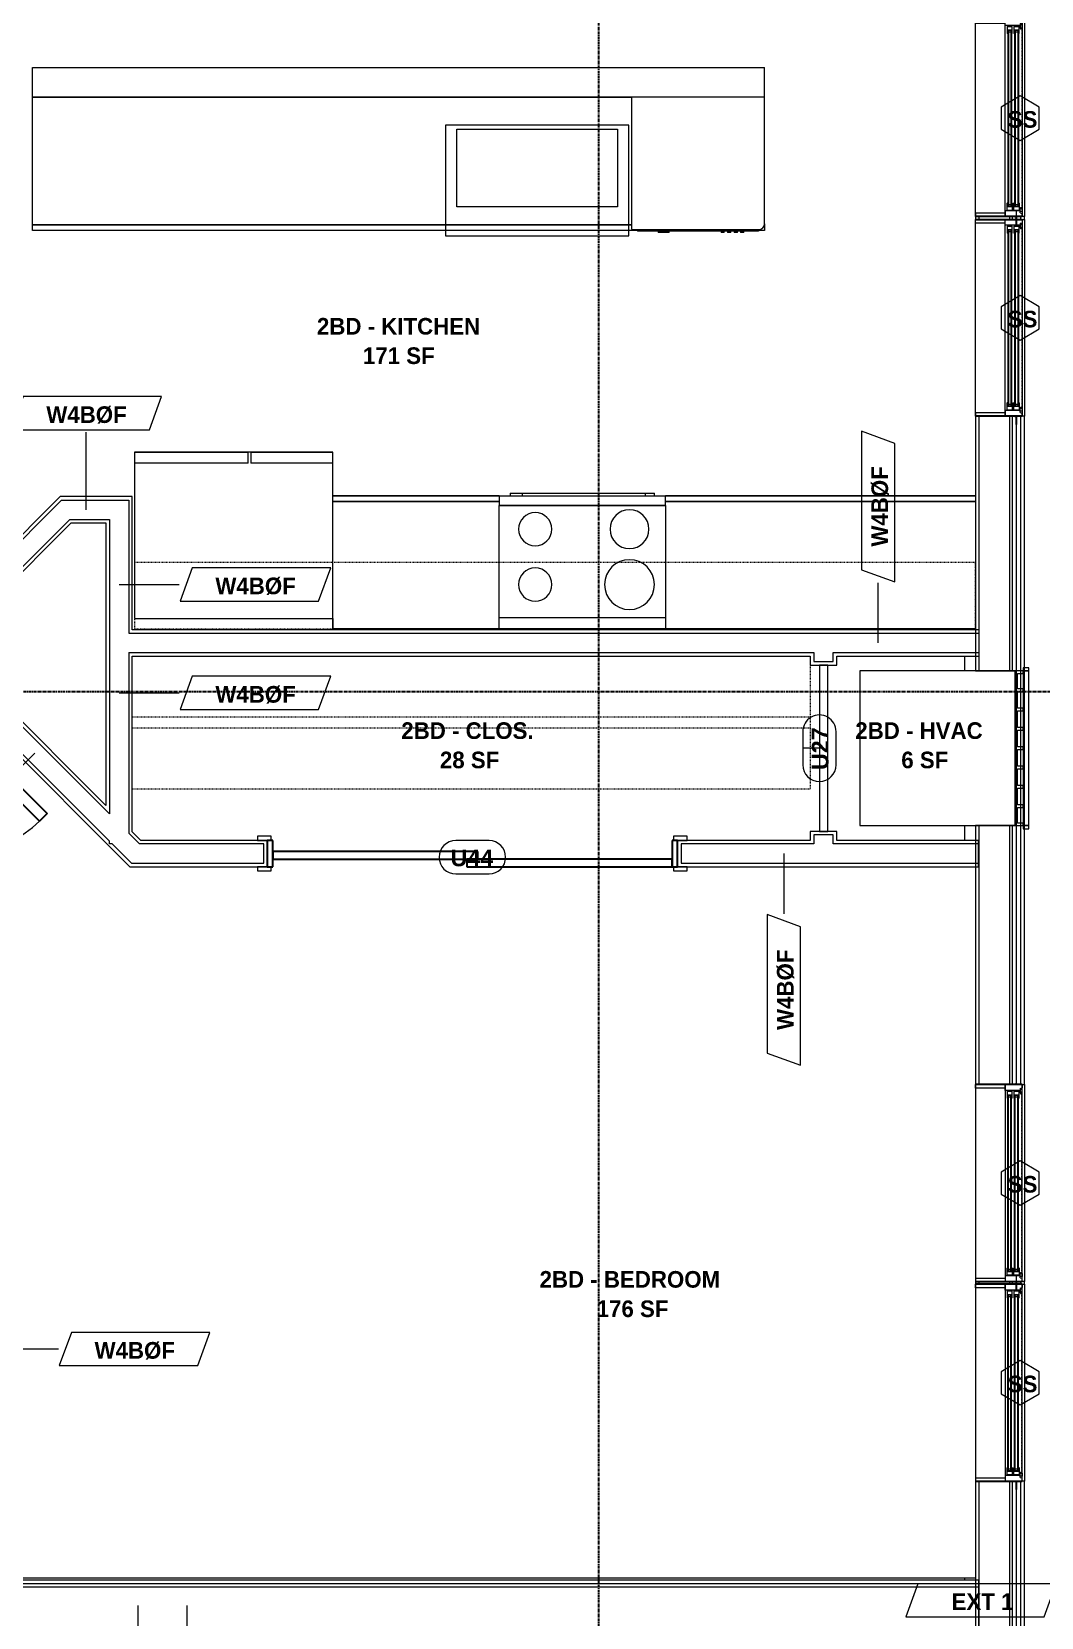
# Model space of a CAD drawing. Header units: inches. Extents: x -4058 to -1781, y 9814 to 12264.
# Drawn here: x -2275.6 to -2093.6, y 11680.3 to 11966.2 of the extents above; entities that cross this region are included whole.
import ezdxf

# ---------------------------------------------------------------- set-up
doc = ezdxf.new("R2010")
doc.units = ezdxf.units.IN
doc.header["$MEASUREMENT"] = 0
doc.linetypes.add('Dash', pattern=[0.25, 0.125, -0.125])
doc.linetypes.add('Grid Line 1_2_', pattern=[0.875, 0.5, -0.125, 0.125, -0.125])
for name, color, linetype, lineweight in [('0-1', 7, 'Continuous', 5), ('0-2', 7, 'Continuous', 9), ('A-AREA-IDEN', 2, 'Continuous', 9), ('A-DETL-GENF-HDLN-1', 7, 'Dash', 9), ('A-DETL-GENF-HDLN-2', 1, 'Continuous', 18), ('A-DOOR-3', 31, 'Continuous', 9), ('A-DOOR-4', 31, 'Continuous', 30), ('A-DOOR-FRAM-3', 31, 'Continuous', 30), ('A-DOOR-IDEN', 31, 'Continuous', 9), ('A-FLOR-1', 7, 'Continuous', 9), ('A-FLOR-2', 192, 'Continuous', 9), ('A-GENM-1', 7, 'Continuous', 9), ('A-GLAZ', 151, 'Continuous', 18), ('A-GLAZ-1', 10, 'Continuous', 30), ('A-GLAZ-2', 7, 'Continuous', 9), ('A-GLAZ-IDEN', 152, 'Continuous', 9), ('A-WALL', 113, 'Continuous', 18), ('A-WALL-1', 7, 'Continuous', 9), ('A-WALL-2', 250, 'Continuous', 18), ('A-WALL-3', 113, 'Continuous', 9), ('A-WALL-IDEN', 211, 'Continuous', 9), ('I-WALL-1', 7, 'Continuous', 9), ('P-SANR-FIXT', 6, 'Continuous', 9), ('Q-CASE', 31, 'Continuous', 9), ('Q-CASE-HDLN', 31, 'Dash', 9), ('Q-SPCQ', 91, 'Continuous', 9), ('S-GRID-1', 1, 'Grid Line 1_2_', 30)]:
    doc.layers.add(name, color=color, linetype=linetype, lineweight=lineweight)
doc.styles.add('Arial_B', font='arialbd.ttf', dxfattribs={"height": 3})
doc.styles.add('Century Gothic_B_1', font='GOTHICB.TTF', dxfattribs={"height": 3})

# ---------------------------------------------------------------- blocks, each defined once
blk = doc.blocks.new('Window-Double_Hung-Marvin-Essential - 2-WIDE _TEMP ALL LOW_ ESDH3066-3454284-UNIT PLANS - 1ST FLOOR')
at = {"layer": 'A-DETL-GENF-HDLN-1'}
blk.add_line((16.1, -3.97), (-16.5, -3.97), dxfattribs=at)
at = {"layer": 'A-DETL-GENF-HDLN-2'}
for p, q in [((-17.13, 4.44), (-17.75, 4.44)), ((-17.13, -0.91), (-17.13, 4.44)), ((17.12, 4.44), (17.75, 4.44)), ((17.12, 4.44), (17.12, -0.91)), ((-17.9, -2.94), (-17.9, -2.83)), ((-17.9, -2.83), (-17.75, -2.83)), ((-16.72, -0.94), (-17.75, -0.94)), ((-17.75, -4.03), (-17.75, -0.94)), ((-16.72, -3.52), (-16.72, -0.94)), ((-16.56, -1.28), (-15.34, -1.28)), ((-16.56, -1.28), (-16.56, -2.22)), ((-15.34, -2.22), (-16.56, -2.22)), ((-16.56, -2.5), (-15.34, -2.5)), ((-16.56, -2.5), (-16.56, -3.44)), ((-15.28, -1.4), (-15.94, -1.4)), ((-15.94, -1.4), (-15.94, -2.12)), ((-15.94, -2.12), (-15.28, -2.12)), ((-15.28, -2.62), (-15.94, -2.62)), ((-15.94, -2.62), (-15.94, -3.34)), ((-15.84, -1.41), (-15.84, -2.1)), ((-15.84, -2.63), (-15.84, -3.32)), ((-15.54, -1.54), (-15.54, -1.98)), ((-15.54, -2.76), (-15.54, -3.2)), ((-15.34, -1.28), (-15.28, -1.34)), ((-15.34, -2.22), (-15.28, -2.16)), ((-15.34, -2.5), (-15.28, -2.56)), ((-15.28, -1.34), (-15.28, -1.4)), ((-15.28, -2.12), (-15.28, -2.16)), ((-15.28, -2.56), (-15.28, -2.62)), ((15.34, -1.28), (15.28, -1.34)), ((15.28, -1.34), (15.28, -1.4)), ((15.28, -1.4), (15.94, -1.4)), ((15.28, -2.12), (15.28, -2.16)), ((15.94, -2.12), (15.28, -2.12)), ((15.34, -2.22), (15.28, -2.16)), ((15.34, -2.5), (15.28, -2.56)), ((15.28, -2.56), (15.28, -2.62)), ((15.28, -2.62), (15.94, -2.62)), ((16.56, -1.28), (15.34, -1.28)), ((15.34, -2.22), (16.56, -2.22)), ((16.56, -2.5), (15.34, -2.5)), ((15.54, -1.54), (15.54, -1.98)), ((15.54, -2.76), (15.54, -3.2)), ((15.84, -1.41), (15.84, -2.1)), ((15.84, -2.63), (15.84, -3.32)), ((15.94, -1.4), (15.94, -2.12)), ((15.94, -2.62), (15.94, -3.34)), ((16.56, -1.28), (16.56, -2.22)), ((16.56, -2.5), (16.56, -3.44)), ((16.72, -3.52), (16.72, -0.94)), ((16.72, -0.94), (17.75, -0.94)), ((17.75, -4.03), (17.75, -0.94)), ((17.9, -2.83), (17.75, -2.83)), ((17.9, -2.94), (17.9, -2.83)), ((-19.25, -2.98), (-19.25, -2.94)), ((-19.25, -2.94), (-17.9, -2.94)), ((-17.75, -2.98), (-19.25, -2.98)), ((-17.75, -4.03), (-17.16, -4.03)), ((-17.08, -3.62), (-17.16, -4.03)), ((-17.08, -3.62), (-16.19, -3.62)), ((-16.85, -4), (-16.85, -3.62)), ((-16.3, -4), (-16.85, -4)), ((-16.38, -3.52), (-16.72, -3.52)), ((-15.34, -3.44), (-16.56, -3.44)), ((-16.38, -3.62), (-16.38, -3.52)), ((-16.18, -3.76), (-16.3, -3.76)), ((-16.3, -3.76), (-16.3, -4)), ((-16.19, -3.62), (-16.19, -3.72)), ((-16.19, -3.72), (-16.1, -3.72)), ((-16.18, -3.97), (-16.18, -3.76)), ((-16.18, -3.97), (-16.1, -3.97)), ((-16.1, -3.72), (-16.1, -3.97)), ((-15.94, -3.34), (-15.28, -3.34)), ((-15.34, -3.44), (-15.28, -3.38)), ((-15.28, -3.34), (-15.28, -3.38)), ((15.28, -3.34), (15.28, -3.38)), ((15.94, -3.34), (15.28, -3.34)), ((15.34, -3.44), (15.28, -3.38)), ((15.34, -3.44), (16.56, -3.44)), ((16.19, -3.72), (16.1, -3.72)), ((16.1, -3.72), (16.1, -3.97)), ((16.18, -3.97), (16.1, -3.97)), ((16.18, -3.97), (16.18, -3.76)), ((16.18, -3.76), (16.3, -3.76)), ((17.08, -3.62), (16.19, -3.62)), ((16.19, -3.62), (16.19, -3.72)), ((16.3, -3.76), (16.3, -4)), ((16.3, -4), (16.85, -4)), ((16.38, -3.62), (16.38, -3.52)), ((16.38, -3.52), (16.72, -3.52)), ((16.85, -4), (16.85, -3.62)), ((17.08, -3.62), (17.16, -4.03)), ((17.75, -4.03), (17.16, -4.03)), ((17.75, -2.98), (19.25, -2.98)), ((19.25, -2.94), (17.9, -2.94)), ((19.25, -2.98), (19.25, -2.94))]:
    blk.add_line(p, q, dxfattribs=at)
at = {"layer": 'A-GLAZ'}
for p, q in [((15.84, -1.41), (-15.84, -1.41)), ((15.84, -1.54), (-15.84, -1.54)), ((15.84, -1.98), (-15.84, -1.98)), ((15.84, -2.1), (-15.84, -2.1)), ((15.84, -2.63), (-15.84, -2.63)), ((15.84, -2.76), (-15.84, -2.76)), ((15.84, -3.2), (-15.84, -3.2)), ((15.84, -3.32), (-15.84, -3.32))]:
    blk.add_line(p, q, dxfattribs=at)
at = {"layer": 'A-GLAZ-1'}
for p, q in [((-17.75, -0.91), (-17.75, 4.44)), ((17.75, 4.44), (17.75, -0.91)), ((-17.75, -4.03), (-17.75, -0.94)), ((17.75, -0.94), (17.75, -4.03))]:
    blk.add_line(p, q, dxfattribs=at)
at = {"layer": 'A-GLAZ-2'}
for p, q in [((-17.75, 4.44), (17.75, 4.44)), ((-17.75, -0.94), (17.75, -0.94)), ((17.75, -4.03), (-17.75, -4.03))]:
    blk.add_line(p, q, dxfattribs=at)
blk = doc.blocks.new('Window-Double_Hung-Marvin-Essential - 2-WIDE _TEMP ALL LOW_ ESDH3066-3454277-UNIT PLANS - 1ST FLOOR')
at = {"layer": 'A-DETL-GENF-HDLN-1'}
blk.add_line((16.1, 3.97), (-16.5, 3.97), dxfattribs=at)
at = {"layer": 'A-DETL-GENF-HDLN-2'}
for p, q in [((-19.25, 2.98), (-19.25, 2.94)), ((-17.75, 2.98), (-19.25, 2.98)), ((-19.25, 2.94), (-17.9, 2.94)), ((-17.9, 2.94), (-17.9, 2.83)), ((-17.75, 4.03), (-17.16, 4.03)), ((-17.75, 4.03), (-17.75, 0.94)), ((-17.08, 3.62), (-17.16, 4.03)), ((-17.08, 3.62), (-16.19, 3.62)), ((-16.85, 4), (-16.85, 3.62)), ((-16.3, 4), (-16.85, 4)), ((-16.38, 3.52), (-16.72, 3.52)), ((-16.72, 3.52), (-16.72, 0.94)), ((-15.34, 3.44), (-16.56, 3.44)), ((-16.56, 2.5), (-16.56, 3.44)), ((-16.38, 3.62), (-16.38, 3.52)), ((-16.3, 3.76), (-16.3, 4)), ((-16.18, 3.76), (-16.3, 3.76)), ((-16.19, 3.72), (-16.1, 3.72)), ((-16.19, 3.62), (-16.19, 3.72)), ((-16.18, 3.97), (-16.1, 3.97)), ((-16.18, 3.97), (-16.18, 3.76)), ((-16.1, 3.72), (-16.1, 3.97)), ((-15.94, 2.62), (-15.94, 3.34)), ((-15.94, 3.34), (-15.28, 3.34)), ((-15.84, 2.63), (-15.84, 3.32)), ((-15.54, 2.76), (-15.54, 3.2)), ((-15.34, 3.44), (-15.28, 3.38)), ((-15.28, 3.34), (-15.28, 3.38)), ((15.34, 3.44), (15.28, 3.38)), ((15.28, 3.34), (15.28, 3.38)), ((15.94, 3.34), (15.28, 3.34)), ((15.34, 3.44), (16.56, 3.44)), ((15.54, 2.76), (15.54, 3.2)), ((15.84, 2.63), (15.84, 3.32)), ((15.94, 2.62), (15.94, 3.34)), ((16.18, 3.97), (16.1, 3.97)), ((16.1, 3.72), (16.1, 3.97)), ((16.19, 3.72), (16.1, 3.72)), ((16.18, 3.97), (16.18, 3.76)), ((16.18, 3.76), (16.3, 3.76)), ((16.19, 3.62), (16.19, 3.72)), ((17.08, 3.62), (16.19, 3.62)), ((16.3, 3.76), (16.3, 4)), ((16.3, 4), (16.85, 4)), ((16.38, 3.62), (16.38, 3.52)), ((16.38, 3.52), (16.72, 3.52)), ((16.56, 2.5), (16.56, 3.44)), ((16.72, 3.52), (16.72, 0.94)), ((16.85, 4), (16.85, 3.62)), ((17.08, 3.62), (17.16, 4.03)), ((17.75, 4.03), (17.16, 4.03)), ((17.75, 4.03), (17.75, 0.94)), ((17.75, 2.98), (19.25, 2.98)), ((17.9, 2.94), (17.9, 2.83)), ((19.25, 2.94), (17.9, 2.94)), ((19.25, 2.98), (19.25, 2.94)), ((-17.9, 2.83), (-17.75, 2.83)), ((-16.72, 0.94), (-17.75, 0.94)), ((-17.13, 0.91), (-17.13, -4.44)), ((-16.56, 2.5), (-15.34, 2.5)), ((-15.34, 2.22), (-16.56, 2.22)), ((-16.56, 1.28), (-16.56, 2.22)), ((-16.56, 1.28), (-15.34, 1.28)), ((-15.28, 2.62), (-15.94, 2.62)), ((-15.94, 1.4), (-15.94, 2.12)), ((-15.94, 2.12), (-15.28, 2.12)), ((-15.28, 1.4), (-15.94, 1.4)), ((-15.84, 1.41), (-15.84, 2.1)), ((-15.54, 1.54), (-15.54, 1.98)), ((-15.34, 2.5), (-15.28, 2.56)), ((-15.34, 2.22), (-15.28, 2.16)), ((-15.34, 1.28), (-15.28, 1.34)), ((-15.28, 2.56), (-15.28, 2.62)), ((-15.28, 2.12), (-15.28, 2.16)), ((-15.28, 1.34), (-15.28, 1.4)), ((15.28, 2.56), (15.28, 2.62)), ((15.28, 2.62), (15.94, 2.62)), ((15.34, 2.5), (15.28, 2.56)), ((15.34, 2.22), (15.28, 2.16)), ((15.28, 2.12), (15.28, 2.16)), ((15.94, 2.12), (15.28, 2.12)), ((15.28, 1.34), (15.28, 1.4)), ((15.28, 1.4), (15.94, 1.4)), ((15.34, 1.28), (15.28, 1.34)), ((16.56, 2.5), (15.34, 2.5)), ((15.34, 2.22), (16.56, 2.22)), ((16.56, 1.28), (15.34, 1.28)), ((15.54, 1.54), (15.54, 1.98)), ((15.84, 1.41), (15.84, 2.1)), ((15.94, 1.4), (15.94, 2.12)), ((16.56, 1.28), (16.56, 2.22)), ((16.72, 0.94), (17.75, 0.94)), ((17.12, -4.44), (17.12, 0.91)), ((17.9, 2.83), (17.75, 2.83)), ((-17.13, -4.44), (-17.75, -4.44)), ((17.12, -4.44), (17.75, -4.44))]:
    blk.add_line(p, q, dxfattribs=at)
at = {"layer": 'A-GLAZ'}
for p, q in [((15.84, 3.32), (-15.84, 3.32)), ((15.84, 3.2), (-15.84, 3.2)), ((15.84, 2.76), (-15.84, 2.76)), ((15.84, 2.63), (-15.84, 2.63)), ((15.84, 2.1), (-15.84, 2.1)), ((15.84, 1.98), (-15.84, 1.98)), ((15.84, 1.54), (-15.84, 1.54)), ((15.84, 1.41), (-15.84, 1.41))]:
    blk.add_line(p, q, dxfattribs=at)
at = {"layer": 'A-GLAZ-1'}
for p, q in [((-17.75, 4.03), (-17.75, 0.94)), ((17.75, 0.94), (17.75, 4.03)), ((-17.75, 0.91), (-17.75, -4.44)), ((17.75, -4.44), (17.75, 0.91))]:
    blk.add_line(p, q, dxfattribs=at)
at = {"layer": 'A-GLAZ-2'}
for p, q in [((17.75, 4.03), (-17.75, 4.03)), ((-17.75, 0.94), (17.75, 0.94)), ((-17.75, -4.44), (17.75, -4.44))]:
    blk.add_line(p, q, dxfattribs=at)
blk = doc.blocks.new('V-Series_EWC4_SPVU_RFA_2015 - 1ST FLOOR-2484708-UNIT PLANS - 1ST FLOOR')
at = {"layer": 'A-GENM-1'}
for p, q in [((-3126.69, 12090.69), (-3127.25, 12090.69)), ((-3127.25, 12090.69), (-3127.25, 12089.69)), ((-3098.81, 12090.69), (-3126.69, 12090.69)), ((-3126.69, 12090.69), (-3126.69, 12089.69)), ((-3126.69, 12089.69), (-3126.69, 12090.69)), ((-3098.81, 12089.69), (-3098.81, 12090.69)), ((-3098.25, 12090.69), (-3098.81, 12090.69)), ((-3098.81, 12090.69), (-3098.81, 12089.69)), ((-3098.25, 12089.69), (-3098.25, 12090.69)), ((-3127.25, 12089.69), (-3126.69, 12089.69)), ((-3126.69, 12089.69), (-3098.81, 12089.69)), ((-3126.69, 12089.69), (-3126.69, 12060.25)), ((-3126.25, 12089.69), (-3126.69, 12089.69)), ((-3126.25, 12088.69), (-3126.25, 12089.69)), ((-3123.45, 12088.69), (-3126.25, 12088.69)), ((-3122.95, 12089.69), (-3123.45, 12089.69)), ((-3123.45, 12089.69), (-3123.45, 12088.69)), ((-3122.95, 12088.69), (-3122.95, 12089.69)), ((-3119.97, 12088.69), (-3122.95, 12088.69)), ((-3119.47, 12089.69), (-3119.97, 12089.69)), ((-3119.97, 12089.69), (-3119.97, 12088.69)), ((-3119.47, 12088.69), (-3119.47, 12089.69)), ((-3116.48, 12088.69), (-3119.47, 12088.69)), ((-3115.98, 12089.69), (-3116.48, 12089.69)), ((-3116.48, 12089.69), (-3116.48, 12088.69)), ((-3115.98, 12088.69), (-3115.98, 12089.69)), ((-3113, 12088.69), (-3115.98, 12088.69)), ((-3112.5, 12089.69), (-3113, 12089.69)), ((-3113, 12089.69), (-3113, 12088.69)), ((-3112.5, 12088.69), (-3112.5, 12089.69)), ((-3109.51, 12088.69), (-3112.5, 12088.69)), ((-3109.01, 12089.69), (-3109.51, 12089.69)), ((-3109.51, 12089.69), (-3109.51, 12088.69)), ((-3109.01, 12088.69), (-3109.01, 12089.69)), ((-3106.03, 12088.69), (-3109.01, 12088.69)), ((-3105.53, 12089.69), (-3106.03, 12089.69)), ((-3106.03, 12089.69), (-3106.03, 12088.69)), ((-3105.53, 12088.69), (-3105.53, 12089.69)), ((-3102.55, 12088.69), (-3105.53, 12088.69)), ((-3102.05, 12089.69), (-3102.55, 12089.69)), ((-3102.55, 12089.69), (-3102.55, 12088.69)), ((-3102.05, 12088.69), (-3102.05, 12089.69)), ((-3099.25, 12088.69), (-3102.05, 12088.69)), ((-3098.81, 12089.69), (-3099.25, 12089.69)), ((-3099.25, 12089.69), (-3099.25, 12088.69)), ((-3098.81, 12089.69), (-3098.25, 12089.69)), ((-3098.81, 12060.25), (-3098.81, 12089.69)), ((-3126.69, 12060.25), (-3098.81, 12060.25))]:
    blk.add_line(p, q, dxfattribs=at)
blk = doc.blocks.new('CTR - 1st Phase - Shell_rvt-1-UNIT PLANS - 1ST FLOOR')
at = {"layer": 'A-FLOR-1'}
for p, q in [((-2107.32, 11850.93), (-2107.32, 11853.61)), ((-2107.32, 11820.36), (-2107.32, 11823.05)), ((-2107.32, 11686.99), (-2107.32, 11687.43))]:
    blk.add_line(p, q, dxfattribs=at)
at = {"layer": 'A-WALL-1'}
for p, q in [((-2096.57, 11968.34), (-2096.57, 11932.84)), ((-2105.45, 11932.84), (-2105.45, 11932.34)), ((-2100.07, 11932.84), (-2100.1, 11932.84)), ((-2096.57, 11932.84), (-2096.98, 11932.84)), ((-2096.57, 11932.34), (-2096.57, 11932.84)), ((-2100.1, 11932.34), (-2100.07, 11932.34)), ((-2096.98, 11932.34), (-2096.57, 11932.34)), ((-2096.57, 11932.34), (-2096.57, 11896.84)), ((-2105.45, 11896.84), (-2105.45, 11850.93)), ((-2100.07, 11896.84), (-2100.1, 11896.84)), ((-2096.57, 11896.84), (-2096.98, 11896.84)), ((-2096.57, 11776.34), (-2096.57, 11896.84)), ((-2105.45, 11850.93), (-2098.32, 11850.93)), ((-2098.32, 11850.93), (-2098.32, 11823.05)), ((-2098.32, 11823.05), (-2105.45, 11823.05)), ((-2105.45, 11823.05), (-2105.45, 11776.34)), ((-2100.1, 11776.34), (-2100.07, 11776.34)), ((-2096.98, 11776.34), (-2096.57, 11776.34)), ((-2096.57, 11776.34), (-2096.57, 11740.84)), ((-2105.45, 11740.84), (-2105.45, 11740.34)), ((-2100.07, 11740.84), (-2100.1, 11740.84)), ((-2100.1, 11740.34), (-2100.07, 11740.34)), ((-2096.57, 11740.84), (-2096.98, 11740.84)), ((-2096.98, 11740.34), (-2096.57, 11740.34)), ((-2096.57, 11740.34), (-2096.57, 11740.84)), ((-2096.57, 11740.34), (-2096.57, 11704.84)), ((-2105.45, 11704.84), (-2105.45, 11662.34)), ((-2100.07, 11704.84), (-2100.1, 11704.84)), ((-2096.57, 11704.84), (-2096.98, 11704.84)), ((-2096.57, 11662.34), (-2096.57, 11704.84))]:
    blk.add_line(p, q, dxfattribs=at)
at = {"layer": 'A-WALL-2'}
for p, q in [((-2104.82, 11932.84), (-2104.82, 11932.34)), ((-2099.32, 11932.84), (-2099.32, 11932.34)), ((-2098.82, 11932.84), (-2098.82, 11932.34)), ((-2098.07, 11932.84), (-2098.07, 11932.34)), ((-2097.32, 11932.84), (-2097.32, 11932.34)), ((-2104.82, 11896.84), (-2104.82, 11850.93)), ((-2099.32, 11896.84), (-2099.32, 11850.93)), ((-2098.82, 11896.84), (-2098.82, 11850.93)), ((-2098.07, 11896.84), (-2098.07, 11776.34)), ((-2097.32, 11896.84), (-2097.32, 11776.34)), ((-2104.82, 11823.05), (-2104.82, 11776.34)), ((-2099.32, 11823.05), (-2099.32, 11776.34)), ((-2098.82, 11823.05), (-2098.82, 11776.34)), ((-2104.82, 11740.84), (-2104.82, 11740.34)), ((-2099.32, 11740.84), (-2099.32, 11740.34)), ((-2098.82, 11740.84), (-2098.82, 11740.34)), ((-2098.07, 11740.84), (-2098.07, 11740.34)), ((-2097.32, 11740.84), (-2097.32, 11740.34)), ((-2104.82, 11704.84), (-2104.82, 11662.34)), ((-2099.32, 11704.84), (-2099.32, 11662.34)), ((-2098.82, 11704.84), (-2098.82, 11662.34)), ((-2098.07, 11704.84), (-2098.07, 11662.34)), ((-2097.32, 11704.84), (-2097.32, 11662.34))]:
    blk.add_line(p, q, dxfattribs=at)
at = {"layer": '0-2'}
for name, p, rotation in [('Window-Double_Hung-Marvin-Essential - 2-WIDE _TEMP ALL LOW_ ESDH3066-3454284-UNIT PLANS - 1ST FLOOR', (-2101.01, 11950.59), 89.99999999999882), ('Window-Double_Hung-Marvin-Essential - 2-WIDE _TEMP ALL LOW_ ESDH3066-3454284-UNIT PLANS - 1ST FLOOR', (-2101.01, 11914.59), 89.99999999999882), ('V-Series_EWC4_SPVU_RFA_2015 - 1ST FLOOR-2484708-UNIT PLANS - 1ST FLOOR', (-14186.51, 8724.24), 269.9999999999999), ('Window-Double_Hung-Marvin-Essential - 2-WIDE _TEMP ALL LOW_ ESDH3066-3454277-UNIT PLANS - 1ST FLOOR', (-2101.01, 11758.59), 269.9999999999988), ('Window-Double_Hung-Marvin-Essential - 2-WIDE _TEMP ALL LOW_ ESDH3066-3454277-UNIT PLANS - 1ST FLOOR', (-2101.01, 11722.59), 269.9999999999988)]:
    blk.add_blockref(name, p, dxfattribs=dict(at, rotation=rotation))
blk = doc.blocks.new('CTR - 1st Phase - Common Walls_rvt-1-UNIT PLANS - 1ST FLOOR')
at = {"layer": 'A-WALL-2'}
for p, q in [((-2104.82, 11686.36), (-2437.55, 11686.36)), ((-2104.82, 11685.74), (-2436.93, 11685.74))]:
    blk.add_line(p, q, dxfattribs=at)
at = {"layer": 'I-WALL-1'}
for p, q in [((-2104.82, 11686.99), (-2438.18, 11686.99)), ((-2104.82, 11677.86), (-2104.82, 11686.99))]:
    blk.add_line(p, q, dxfattribs=at)
blk = doc.blocks.new('CTR - 1st Phase - Structure_rvt-1-UNIT PLANS - 1ST FLOOR')
at = {"layer": 'S-GRID-1'}
for p, q in [((-2173.32, 9814.03), (-2173.32, 12247.5)), ((-1781.27, 11847.19), (-4041.78, 11847.19))]:
    blk.add_line(p, q, dxfattribs=at)
blk = doc.blocks.new('083100 - Access Doors and Panels - Type 1 - ACCESS PANEL - 2-6 X 6-0-3696234-UNIT PLANS - 1ST FLOOR')
at = {"layer": 'A-DOOR-3'}
for p, q in [((15, 0.75), (-15, 0.75)), ((-15, 0.75), (-15, -0.75)), ((15, -0.75), (15, 0.75)), ((-15, -0.75), (15, -0.75))]:
    blk.add_line(p, q, dxfattribs=at)
blk = doc.blocks.new('SLIDING - FLUSH - SLIDING - FLUSH - 6-0 x 6-8-4335089-UNIT PLANS - 1ST FLOOR')
at = {"layer": 'A-DOOR-3'}
for p, q in [((-36.25, 3), (-38.75, 3)), ((-38.75, 3), (-38.75, 2.25)), ((-36.25, 2.25), (-36.25, 3)), ((36.25, 3), (36.25, 2.25)), ((38.75, 3), (36.25, 3)), ((38.75, 2.25), (38.75, 3)), ((-38.75, 2.25), (-36.25, 2.25)), ((36.25, 2.25), (38.75, 2.25)), ((-36.25, -2.5), (-38.75, -2.5)), ((-38.75, -2.5), (-38.75, -3.25)), ((-36.25, -3.25), (-36.25, -2.5)), ((38.75, -2.5), (36.25, -2.5)), ((36.25, -2.5), (36.25, -3.25)), ((38.75, -3.25), (38.75, -2.5)), ((-38.75, -3.25), (-36.25, -3.25)), ((36.25, -3.25), (38.75, -3.25))]:
    blk.add_line(p, q, dxfattribs=at)
at = {"layer": 'A-DOOR-4'}
for p, q in [((1, 2.25), (-36, 2.25)), ((-36, 2.25), (-36, 0.875)), ((-36, 0.875), (1, 0.875)), ((36, 0.875), (-1, 0.875)), ((-1, 0.875), (-1, -0.5)), ((1, 0.875), (1, 2.25)), ((36, -0.5), (36, 0.875)), ((-1, -0.5), (36, -0.5))]:
    blk.add_line(p, q, dxfattribs=at)
at = {"layer": 'A-DOOR-FRAM-3'}
for p, q in [((-36, 2.25), (-37, 2.25)), ((-37, 2.25), (-37, -2.5)), ((-36, -2.5), (-36, 2.25)), ((37, 2.25), (36, 2.25)), ((36, 2.25), (36, -2.5)), ((37, -2.5), (37, 2.25)), ((-37, -2.5), (-36, -2.5)), ((36, -2.5), (37, -2.5))]:
    blk.add_line(p, q, dxfattribs=at)
blk = doc.blocks.new('OD_CW_Closet - OD_CW_Closet-3936263-UNIT PLANS - 1ST FLOOR')
at = {"layer": 'Q-CASE-HDLN'}
for p, q in [((0.74, -24), (0.74, 0)), ((0.74, 0), (122.99, 0)), ((122.99, 0), (122.99, -24)), ((0.74, -11), (122.99, -11)), ((0.74, -13), (122.99, -13)), ((122.99, -24), (0.74, -24))]:
    blk.add_line(p, q, dxfattribs=at)
blk = doc.blocks.new('SWING - SINGLE - FLUSH - SWING - FLUSH - 2-10 x 6-8 - PRIVACY-4346070-UNIT PLANS - 1ST FLOOR')
at = {"layer": 'A-DOOR-3'}
for p, q in [((-20, 2.37), (-20, 2.87)), ((-20, 2.87), (-17, 2.87)), ((-17, 2.87), (-17, 2.37)), ((17, 2.37), (17, 2.87)), ((17, 2.87), (20, 2.87)), ((20, 2.87), (20, 2.37)), ((-20, 2.37), (-17, 2.37)), ((-20, -2.88), (-20, 2.37)), ((-17, 2.37), (-20, 2.37)), ((-17, 2.37), (-17, -2.88)), ((17, 2.37), (20, 2.37)), ((17, -2.88), (17, 2.37)), ((20, 2.37), (17, 2.37)), ((20, 2.37), (20, -2.88)), ((-17, -2.88), (-20, -2.88)), ((20, -2.88), (17, -2.88))]:
    blk.add_line(p, q, dxfattribs=at)
blk.add_arc((17, -2.38), 34.07, 180, 266.6343, dxfattribs=at)
at = {"layer": 'A-DOOR-4'}
for p, q in [((15, -2.38), (15, -36.38)), ((17, -2.38), (15, -2.38)), ((17, -2.38), (17, -36.38)), ((17, -36.38), (15, -36.38))]:
    blk.add_line(p, q, dxfattribs=at)
blk = doc.blocks.new('OD_CW_Base Cabinet - OD_CW_Base Cabinet-4186417-UNIT PLANS - 1ST FLOOR')
at = {"layer": 'Q-CASE'}
for p, q in [((56.59, 24), (0.74, 24)), ((0.74, 24), (56.59, 24)), ((116.59, 24), (86.59, 24)), ((86.59, 24), (116.59, 24)), ((116.59, 22.12), (116.59, 24)), ((116.59, 24), (116.59, 22.12)), ((0.74, 1), (56.59, 1)), ((56.59, 1), (0.74, 1)), ((0.74, 0), (56.59, 0)), ((56.59, 0), (0.74, 0)), ((86.59, 1), (116.59, 1)), ((116.59, 1), (86.59, 1)), ((86.59, 0), (116.59, 0)), ((116.59, 0), (86.59, 0))]:
    blk.add_line(p, q, dxfattribs=at)
blk = doc.blocks.new('OD_CW_Upper Cabinet - OD_CW_Upper Cabinet-4366986-UNIT PLANS - 1ST FLOOR')
at = {"layer": 'Q-CASE-HDLN'}
for p, q in [((152.34, 24), (0.74, 24)), ((0.74, 24), (0.74, 12)), ((152.34, 12), (152.34, 24)), ((0.74, 12), (152.34, 12))]:
    blk.add_line(p, q, dxfattribs=at)
blk = doc.blocks.new('Refrigerator_-_Side-by-Side_6047 - 36_ X 30_-V54-UNIT PLANS - 1ST FLOOR')
at = {"layer": 'Q-SPCQ'}
for p, q in [((17.87, 14.42), (-17.88, 14.42)), ((-17.88, 14.42), (-17.88, -15.58)), ((17.87, -15.58), (17.87, 14.42)), ((-17.88, -13.58), (-3.13, -13.58)), ((-17.88, -13.58), (-17.88, -15.58)), ((-3.13, -15.58), (-3.13, -13.58)), ((-2.63, -13.58), (17.87, -13.58)), ((-2.63, -13.58), (-2.63, -15.58)), ((17.87, -15.58), (17.87, -13.58)), ((-17.88, -15.58), (17.87, -15.58)), ((-3.13, -15.58), (-17.88, -15.58)), ((17.87, -15.58), (-2.63, -15.58))]:
    blk.add_line(p, q, dxfattribs=at)
blk = doc.blocks.new('OD_CW_Base Cabinet - OD_CW_Base Cabinet-4186387-UNIT PLANS - 1ST FLOOR')
at = {"layer": 'Q-CASE'}
for p, q in [((0.74, 0), (132.74, 0)), ((0.74, -1.2), (0.74, 0)), ((132.74, 0), (132.74, -24)), ((132.74, -24), (24.74, -24))]:
    blk.add_line(p, q, dxfattribs=at)
blk = doc.blocks.new('Dishwasher_15404 - 34_ counter-V74-UNIT PLANS - 1ST FLOOR')
at = {"layer": 'Q-SPCQ'}
for p, q in [((0, 24), (0, 0)), ((22.8, 24), (0, 24)), ((23.87, 0.2), (23.87, 22.93)), ((24, 22.91), (24.12, 22.91)), ((24.12, 22.91), (24.12, 1.09)), ((24.37, 20.28), (24.12, 20.28)), ((24.37, 20.28), (24.37, 19.69)), ((24.12, 19.69), (24.37, 19.69)), ((24.37, 19.1), (24.12, 19.1)), ((24.12, 18.51), (24.37, 18.51)), ((24.37, 17.92), (24.12, 17.92)), ((24.12, 17.33), (24.37, 17.33)), ((24.37, 19.1), (24.37, 18.51)), ((24.37, 17.92), (24.37, 17.33)), ((24.37, 16.74), (24.12, 16.74)), ((24.12, 16.15), (24.37, 16.15)), ((24.37, 16.74), (24.37, 16.15)), ((24.37, 6.79), (24.12, 6.79)), ((24.37, 6.79), (24.37, 5.81)), ((24.37, 5.81), (24.37, 4.82)), ((24.12, 4.82), (24.37, 4.82)), ((24, 1.09), (24.12, 1.09)), ((0, 0), (23.68, 0))]:
    blk.add_line(p, q, dxfattribs=at)
for centre, radius, start, end in [((22.8, 22.93), 1.07, 360, 90), ((23.68, 0.2), 0.197, 270, 360)]:
    blk.add_arc(centre, radius, start, end, dxfattribs=at)
blk = doc.blocks.new('Range - 24_ x 30_-2320547-UNIT PLANS - 1ST FLOOR')
at = {"layer": 'Q-SPCQ'}
for p, q in [((0, 22), (0, 24)), ((0, 24), (30, 24)), ((30, 24), (30, 22)), ((0, 1.75), (0, 22)), ((0, 22), (30, 22)), ((30, 22), (30, 1.75)), ((30, 1.75), (0, 1.75)), ((0, 1.75), (30, 1.75)), ((0, 1.75), (0, 0)), ((30, 0), (30, 1.75)), ((30, 0), (0, 0)), ((2, 0), (2, -0.5)), ((3.61, -0.5), (2, -0.5)), ((3.61, 0), (3.61, -0.5)), ((25.87, -0.5), (3.61, -0.5)), ((25.87, -0.5), (25.87, 0)), ((28, -0.5), (25.87, -0.5)), ((28, -0.5), (28, 0))]:
    blk.add_line(p, q, dxfattribs=at)
for centre, radius, start, end in [((6.5, 16), 4.5, 0, 180), ((23.5, 16), 3, 0, 180), ((6.5, 16), 4.5, 180, 360), ((23.5, 16), 3, 180, 360), ((6.5, 6), 3.5, 0, 180), ((23.5, 6), 3, 0, 180), ((6.5, 6), 3.5, 180, 360), ((23.5, 6), 3, 180, 360)]:
    blk.add_arc(centre, radius, start, end, dxfattribs=at)
blk = doc.blocks.new('Stainless Steel Farmhous Kitchen Sink - Stainless Steel Farmhous Kitchen Sink-2443921-UNIT PLANS - 1ST FLOOR')
at = {"layer": 'P-SANR-FIXT'}
for p, q in [((0, -2.25), (-33, -2.25)), ((-33, -2.25), (-33, -22.2)), ((0, -22.2), (0, -2.25)), ((-31, -16.96), (-31, -3)), ((-31, -3), (-2, -3)), ((-2, -3), (-2, -16.96)), ((-2, -16.96), (-31, -16.96)), ((-33, -22.2), (0, -22.2))]:
    blk.add_line(p, q, dxfattribs=at)
blk = doc.blocks.new('Wall Tag - Arch Wall-3956453-UNIT PLANS - 1ST FLOOR')
at = {"layer": 'A-WALL-IDEN'}
for p, q in [((-0.3561, 0.0937), (-0.4244, -0.0937)), ((0.4244, 0.0937), (-0.3561, 0.0937)), ((0.3561, -0.0937), (0.4244, 0.0937)), ((-0.4244, -0.0937), (0.3561, -0.0937))]:
    blk.add_line(p, q, dxfattribs=at)
blk = doc.blocks.new('Door Tag - Type Mark-2601225-UNIT PLANS - 1ST FLOOR')
at = {"layer": 'A-DOOR-IDEN'}
for p, q in [((0.09375, 0.09375), (-0.09375, 0.09375)), ((-0.09375, -0.09375), (0.09375, -0.09375))]:
    blk.add_line(p, q, dxfattribs=at)
for centre, start, end in [((-0.09375, 0), 90, 270), ((0.09375, 0), 270, 90)]:
    blk.add_arc(centre, 0.09375, start, end, dxfattribs=at)
blk = doc.blocks.new('Window Tag - ONE-4156801-UNIT PLANS - 1ST FLOOR')
at = {"layer": 'A-GLAZ-IDEN'}
for p, q in [((0, 0.125), (-0.1071, 0.0619)), ((0.107, 0.062), (0, 0.125)), ((-0.1071, 0.0619), (-0.1071, -0.0619)), ((0.107, -0.0624), (0.107, 0.062)), ((-0.1071, -0.0619), (0, -0.125)), ((0, -0.125), (0.107, -0.0624))]:
    blk.add_line(p, q, dxfattribs=at)

msp = doc.modelspace()

# ---------------------------------------------------------------- block references
at = {"layer": '0-1'}
msp.add_blockref('CTR - 1st Phase - Shell_rvt-1-UNIT PLANS - 1ST FLOOR', (0, 0), dxfattribs=at)

# ---------------------------------------------------------------- next in the draw order: linework, layer by layer
at = {"layer": 'A-DOOR-IDEN'}
msp.add_line((-2132.82, 11836.99), (-2136.56, 11836.99), dxfattribs=at)
at = {"layer": 'A-FLOR-2'}
msp.add_line((-2279.22, 11687.43), (-2105.45, 11687.43), dxfattribs=at)
at = {"layer": 'A-WALL'}
for p, q in [((-2270.18, 11881.74), (-2299.11, 11852.81)), ((-2270.18, 11881.74), (-2258.07, 11881.74)), ((-2258.07, 11881.74), (-2258.07, 11857.74)), ((-2291.69, 11855.28), (-2268.73, 11878.24)), ((-2268.73, 11878.24), (-2261.57, 11878.24)), ((-2261.57, 11878.24), (-2261.57, 11825.16)), ((-2258.07, 11857.74), (-2104.78, 11857.74)), ((-2294.17, 11852.81), (-2261.57, 11820.21)), ((-2291.69, 11855.28), (-2261.57, 11825.16)), ((-2258.07, 11854.24), (-2134.57, 11854.24)), ((-2258.07, 11854.24), (-2258.07, 11821.66)), ((-2134.57, 11854.24), (-2134.57, 11852.61)), ((-2134.57, 11852.61), (-2131.07, 11852.61)), ((-2131.07, 11854.24), (-2104.78, 11854.24)), ((-2131.07, 11852.61), (-2131.07, 11854.24)), ((-2258.07, 11821.66), (-2256.15, 11819.74)), ((-2134.57, 11821.36), (-2134.57, 11819.74)), ((-2131.07, 11821.36), (-2134.57, 11821.36)), ((-2131.07, 11819.74), (-2131.07, 11821.36)), ((-2261.57, 11819.74), (-2261.57, 11820.21)), ((-2261.1, 11819.74), (-2261.57, 11819.74)), ((-2257.6, 11816.24), (-2261.1, 11819.74)), ((-2233.75, 11819.74), (-2256.15, 11819.74)), ((-2233.75, 11816.24), (-2233.75, 11819.74)), ((-2158.5, 11819.74), (-2158.5, 11816.24)), ((-2134.57, 11819.74), (-2158.5, 11819.74)), ((-2104.9, 11819.74), (-2131.07, 11819.74)), ((-2257.6, 11816.24), (-2233.75, 11816.24)), ((-2158.5, 11816.24), (-2104.9, 11816.24))]:
    msp.add_line(p, q, dxfattribs=at)
at = {"layer": 'A-WALL-3'}
for p, q in [((-2275.45, 11959.74), (-2143.45, 11959.74)), ((-2275.45, 11954.36), (-2275.45, 11959.74)), ((-2143.45, 11954.36), (-2143.45, 11959.74)), ((-2167.45, 11954.36), (-2275.45, 11954.36)), ((-2270.44, 11882.36), (-2299.99, 11852.81)), ((-2257.45, 11882.36), (-2270.44, 11882.36)), ((-2257.45, 11858.36), (-2257.45, 11882.36)), ((-2290.81, 11855.28), (-2268.47, 11877.61)), ((-2268.47, 11877.61), (-2262.2, 11877.61)), ((-2262.2, 11877.61), (-2262.2, 11826.67)), ((-2104.78, 11858.36), (-2257.45, 11858.36)), ((-2104.78, 11853.61), (-2104.78, 11858.36)), ((-2262.2, 11826.67), (-2290.81, 11855.28)), ((-2257.45, 11853.61), (-2135.2, 11853.61)), ((-2257.45, 11821.92), (-2257.45, 11853.61)), ((-2135.2, 11853.61), (-2135.2, 11851.99)), ((-2130.45, 11853.61), (-2104.78, 11853.61)), ((-2130.45, 11851.99), (-2130.45, 11853.61)), ((-2294.17, 11851.92), (-2257.86, 11815.61)), ((-2135.2, 11851.99), (-2130.45, 11851.99)), ((-2255.89, 11820.36), (-2257.45, 11821.92)), ((-2130.45, 11821.99), (-2135.2, 11821.99)), ((-2135.2, 11821.99), (-2135.2, 11820.36)), ((-2130.45, 11820.36), (-2130.45, 11821.99)), ((-2233.13, 11820.36), (-2255.89, 11820.36)), ((-2233.13, 11815.61), (-2233.13, 11820.36)), ((-2135.2, 11820.36), (-2159.13, 11820.36)), ((-2159.13, 11820.36), (-2159.13, 11815.61)), ((-2104.9, 11820.36), (-2130.45, 11820.36)), ((-2104.9, 11815.61), (-2104.9, 11820.36)), ((-2257.86, 11815.61), (-2233.13, 11815.61)), ((-2159.13, 11815.61), (-2104.9, 11815.61))]:
    msp.add_line(p, q, dxfattribs=at)
at = {"layer": 'A-WALL-IDEN'}
for p, q in [((-2265.73, 11879.99), (-2265.73, 11893.98)), ((-2259.82, 11866.51), (-2248.98, 11866.51)), ((-2122.95, 11855.99), (-2122.95, 11866.83)), ((-2259.82, 11846.97), (-2248.98, 11846.97)), ((-2274.99, 11836.11), (-2285.5, 11825.6)), ((-2139.98, 11817.99), (-2139.98, 11807.15)), ((-2281.6, 11728.68), (-2270.75, 11728.68)), ((-2256.44, 11682.43), (-2256.44, 11671.58)), ((-2247.63, 11682.43), (-2247.63, 11671.58))]:
    msp.add_line(p, q, dxfattribs=at)
at = {"layer": 'Q-CASE'}
for p, q in [((-2275.45, 11931.36), (-2275.45, 11954.36)), ((-2275.45, 11954.36), (-2167.45, 11954.36)), ((-2167.45, 11931.36), (-2275.45, 11931.36)), ((-2275.45, 11930.36), (-2275.45, 11931.36)), ((-2275.45, 11931.36), (-2167.45, 11931.36)), ((-2143.45, 11930.36), (-2275.45, 11930.36)), ((-2143.45, 11931.36), (-2143.47, 11931.36)), ((-2143.47, 11931.36), (-2143.45, 11931.36)), ((-2143.45, 11931.56), (-2143.45, 11931.36)), ((-2143.45, 11931.36), (-2143.45, 11930.36))]:
    msp.add_line(p, q, dxfattribs=at)

# ---------------------------------------------------------------- next in the draw order: block references
at = {"layer": '0-1'}
for name in ['CTR - 1st Phase - Structure_rvt-1-UNIT PLANS - 1ST FLOOR', 'CTR - 1st Phase - Common Walls_rvt-1-UNIT PLANS - 1ST FLOOR']:
    msp.add_blockref(name, (0, 0), dxfattribs=at)
at = {"layer": 'A-DOOR-3'}
for name, p, rotation in [('SWING - SINGLE - FLUSH - SWING - FLUSH - 2-10 x 6-8 - PRIVACY-4346070-UNIT PLANS - 1ST FLOOR', (-2310.51, 11838.94), 44.99999999999835), ('083100 - Access Doors and Panels - Type 1 - ACCESS PANEL - 2-6 X 6-0-3696234-UNIT PLANS - 1ST FLOOR', (-2132.82, 11836.99), 89.99999999999868), ('SLIDING - FLUSH - SLIDING - FLUSH - 6-0 x 6-8-4335089-UNIT PLANS - 1ST FLOOR', (-2196.13, 11817.86), 180)]:
    msp.add_blockref(name, p, dxfattribs=dict(at, rotation=rotation))
at = {"layer": 'A-DOOR-IDEN', "xscale": 31.99999999999999, "yscale": 31.99999999999999, "zscale": 31.99999999999999, "rotation": 89.99999999999955}
msp.add_blockref('Door Tag - Type Mark-2601225-UNIT PLANS - 1ST FLOOR', (-2133.56, 11836.99), dxfattribs=at)
at = {"layer": 'A-DOOR-IDEN', "xscale": 31.99999999999999, "yscale": 31.99999999999999, "zscale": 31.99999999999999}
msp.add_blockref('Door Tag - Type Mark-2601225-UNIT PLANS - 1ST FLOOR', (-2196.13, 11817.33), dxfattribs=at)
at = {"layer": 'A-GLAZ-IDEN', "xscale": 31.99999999999999, "yscale": 31.99999999999999, "zscale": 31.99999999999999}
for p in [(-2097.35, 11950.59), (-2097.35, 11914.59), (-2097.35, 11758.59), (-2097.35, 11722.59)]:
    msp.add_blockref('Window Tag - ONE-4156801-UNIT PLANS - 1ST FLOOR', p, dxfattribs=at)
at = {"layer": 'A-WALL-IDEN', "xscale": 31.99999999999999, "yscale": 31.99999999999999, "zscale": 31.99999999999999}
for p in [(-2265.73, 11897.4), (-2235.25, 11866.51), (-2235.25, 11846.97), (-2257.02, 11728.68), (-2104.43, 11683.36)]:
    msp.add_blockref('Wall Tag - Arch Wall-3956453-UNIT PLANS - 1ST FLOOR', p, dxfattribs=at)
at = {"layer": 'A-WALL-IDEN', "xscale": 31.99999999999999, "yscale": 31.99999999999999, "zscale": 31.99999999999999, "rotation": 89.99999999999955}
for p in [(-2122.95, 11880.56), (-2139.98, 11793.41)]:
    msp.add_blockref('Wall Tag - Arch Wall-3956453-UNIT PLANS - 1ST FLOOR', p, dxfattribs=at)
at = {"layer": 'P-SANR-FIXT'}
msp.add_blockref('Stainless Steel Farmhous Kitchen Sink - Stainless Steel Farmhous Kitchen Sink-2443921-UNIT PLANS - 1ST FLOOR', (-2167.95, 11951.58), dxfattribs=at)
at = {"layer": 'Q-CASE', "rotation": 180}
for name, p in [('OD_CW_Base Cabinet - OD_CW_Base Cabinet-4186387-UNIT PLANS - 1ST FLOOR', (-2142.71, 11930.36)), ('OD_CW_Base Cabinet - OD_CW_Base Cabinet-4186417-UNIT PLANS - 1ST FLOOR', (-2104.71, 11882.49)), ('OD_CW_Upper Cabinet - OD_CW_Upper Cabinet-4366986-UNIT PLANS - 1ST FLOOR', (-2104.71, 11882.49)), ('OD_CW_Closet - OD_CW_Closet-3936263-UNIT PLANS - 1ST FLOOR', (-2134.46, 11829.61))]:
    msp.add_blockref(name, p, dxfattribs=at)
at = {"layer": 'Q-SPCQ'}
for name, p, rotation in [('Dishwasher_15404 - 34_ counter-V74-UNIT PLANS - 1ST FLOOR', (-2167.45, 11954.36), 269.9999999999994), ('Refrigerator_-_Side-by-Side_6047 - 36_ X 30_-V54-UNIT PLANS - 1ST FLOOR', (-2239.18, 11874.79), 180), ('Range - 24_ x 30_-2320547-UNIT PLANS - 1ST FLOOR', (-2161.3, 11882.49), 180)]:
    msp.add_blockref(name, p, dxfattribs=dict(at, rotation=rotation))

# ---------------------------------------------------------------- next in the draw order: texts
at = {"layer": 'A-AREA-IDEN', "char_height": 3, "attachment_point": 1, "style": 'Century Gothic_B_1'}
for s, insert, width in [('2BD - KITCHEN', (-2224.15, 11914.57), 35.451), ('171 SF', (-2215.86, 11909.27), 15.352), ('2BD - CLOS.', (-2208.94, 11841.67), 29.29), ('2BD - HVAC', (-2127.09, 11841.67), 29.593), ('28 SF', (-2201.98, 11836.38), 12.423), ('6 SF', (-2118.8, 11836.38), 9.494), ('2BD - BEDROOM', (-2184.01, 11742.73), 40.299), ('176 SF', (-2173.72, 11737.43), 15.352)]:
    msp.add_mtext(s, dxfattribs=dict(at, insert=insert, width=width))
at = {"layer": 'A-DOOR-IDEN', "insert": (-2134.94, 11833.06), "char_height": 3, "width": 9.393, "attachment_point": 1, "rotation": 90, "style": 'Arial_B'}
msp.add_mtext('U27', dxfattribs=at)
at = {"layer": 'A-DOOR-IDEN', "insert": (-2200.06, 11818.71), "char_height": 3, "width": 9.393, "attachment_point": 1, "style": 'Arial_B'}
msp.add_mtext('U44', dxfattribs=at)
at = {"layer": 'A-GLAZ-IDEN', "char_height": 3, "width": 5.454, "attachment_point": 1, "style": 'Century Gothic_B_1'}
for insert in [(-2099.61, 11951.87), (-2099.61, 11915.87), (-2099.61, 11759.87), (-2099.61, 11723.87)]:
    msp.add_mtext('SS', dxfattribs=dict(at, insert=insert))
at = {"layer": 'A-WALL-IDEN', "char_height": 3, "attachment_point": 1, "style": 'Century Gothic_B_1'}
for s, insert, width in [('W4BØF', (-2272.94, 11898.64), 17.372), ('W4BØF', (-2242.46, 11867.76), 17.372), ('W4BØF', (-2242.46, 11848.21), 17.372), ('W4BØF', (-2264.24, 11729.93), 17.372), ('EXT 1', (-2109.73, 11684.61), 12.726)]:
    msp.add_mtext(s, dxfattribs=dict(at, insert=insert, width=width))
at = {"layer": 'A-WALL-IDEN', "char_height": 3, "width": 17.372, "attachment_point": 1, "rotation": 90, "style": 'Century Gothic_B_1'}
for insert in [(-2124.19, 11873.35), (-2141.22, 11786.2)]:
    msp.add_mtext('W4BØF', dxfattribs=dict(at, insert=insert))

doc.saveas('drawing.dxf')
